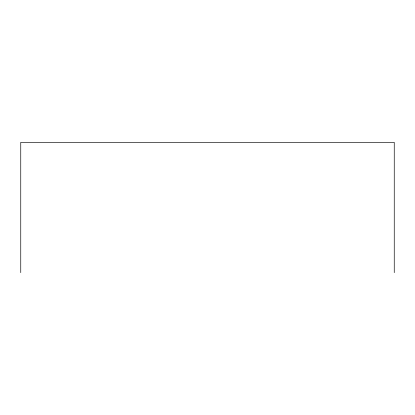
<?xml version="1.0" encoding="UTF-8"?>
<svg xmlns="http://www.w3.org/2000/svg" width="415" height="415" viewBox="0 0 415 415"><rect width="100%" height="100%" fill="white"/><g stroke="black" fill="none" stroke-linecap="round" stroke-linejoin="round"><path stroke-width="0.62" d="M394.25 272.639L394.25 142.361L20.75 142.361L20.75 272.639"/></g></svg>
